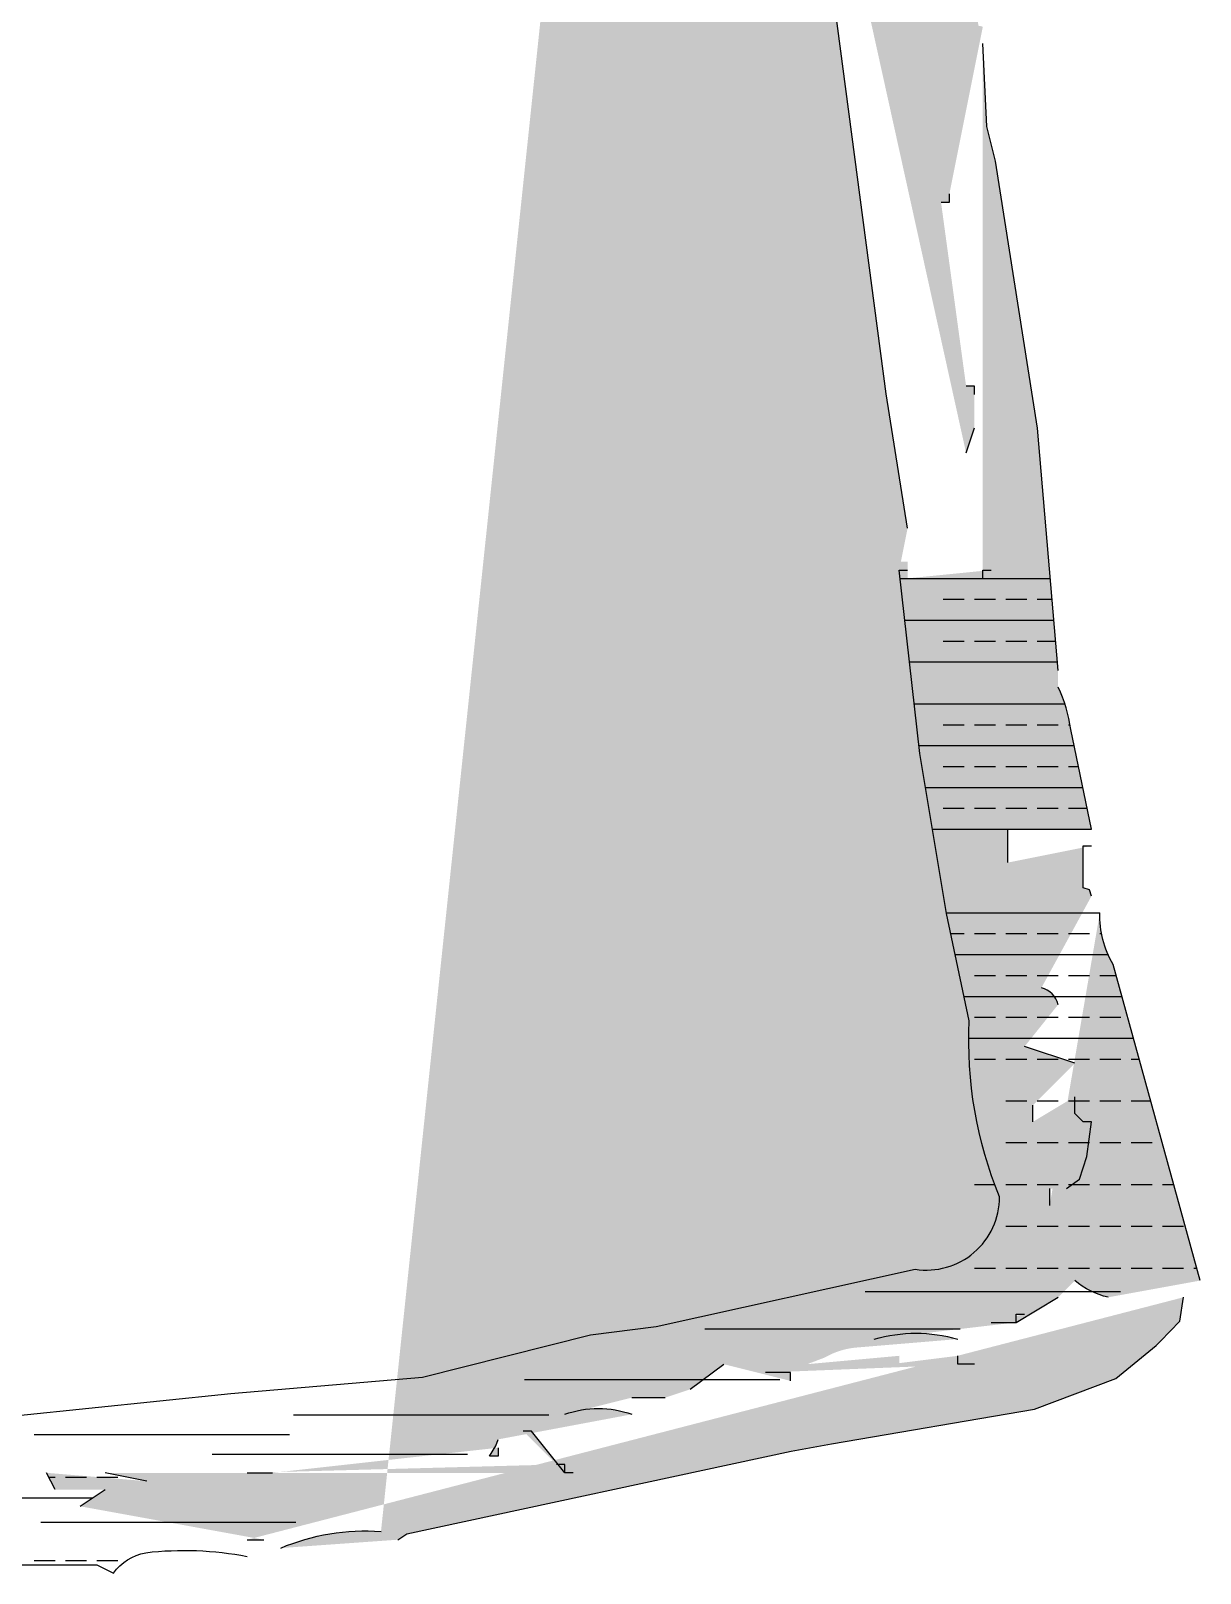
# Model space of a CAD drawing. Header units: millimetres. Extents: x 127 to 2034, y 513 to 812.
# Drawn here: x 1882.459 to 1883.858, y 551.356 to 553.201 of the extents above; entities that cross this region are included whole.
import ezdxf

# ---------------------------------------------------------------- set-up
doc = ezdxf.new("R2010")
doc.units = ezdxf.units.MM

msp = doc.modelspace()

# ---------------------------------------------------------------- hatches: boundary and pattern name
at = {"linetype": 'Continuous'}
h = msp.add_hatch(dxfattribs=at)
h.set_pattern_fill('BRASS', color=256, scale=0.2, style=0)
h.set_pattern_definition([(0, (1866.638262793262, 538.9962823834685), (0, 0.05), []), (0, (1866.638262793262, 539.0212823834681), (0, 0.05), [0.025, -0.0125])])
edge = h.paths.add_edge_path()
edge.add_arc((1882.860049680001, 551.1455610630369), 0.2613566995929455, 86.0040014842728, 112.92064293177779, ccw=False)
edge.add_line((1882.898262793262, 551.3962823834681), (1882.909262793262, 551.4032823834681))
edge.add_line((1882.909262793262, 551.4032823834681), (1883.368938793262, 551.5022283834682))
edge.add_line((1883.368938793262, 551.5022283834682), (1883.417300793262, 551.5110903834684))
edge.add_line((1883.417300793262, 551.5110903834684), (1883.660262793262, 551.5522823834684))
edge.add_line((1883.660262793262, 551.5522823834681), (1883.757262793263, 551.5892823834683))
edge.add_line((1883.757262793262, 551.5892823834683), (1883.805762793262, 551.6287823834682))
edge.add_line((1883.805762793263, 551.6287823834682), (1883.810762793262, 551.6337823834683))
edge.add_line((1883.810762793262, 551.6337823834683), (1883.833762793262, 551.6577823834682))
edge.add_line((1883.833762793262, 551.6577823834682), (1883.838262793262, 551.6862823834681))
edge.add_line((1882.718262793262, 551.3962823834681), (1882.738262793262, 551.3962823834681))
edge.add_line((1882.518262793263, 551.436282383468), (1882.548262793263, 551.4562823834681))
edge.add_line((1882.488262793262, 551.4562823834681), (1882.478262793262, 551.4762823834681))
edge.add_line((1882.598262793263, 551.4662823834682), (1882.548262793262, 551.4762823834681))
edge.add_line((1883.108262793262, 551.4762823834681), (1883.098262793262, 551.4762823834681))
edge.add_line((1883.098262793263, 551.4762823834681), (1883.058262793263, 551.5262823834681))
edge.add_line((1883.058262793263, 551.5262823834681), (1883.048262793262, 551.5262823834681))
edge.add_line((1883.098262793263, 551.4762823834681), (1883.098262793263, 551.4862823834683))
edge.add_line((1883.098262793263, 551.4862823834683), (1883.088262793262, 551.4862823834683))
edge.add_line((1882.718262793262, 551.4762823834681), (1882.748262793263, 551.4762823834681))
edge.add_line((1883.018262793262, 551.5062823834681), (1883.018262793262, 551.4962823834685))
edge.add_line((1883.018262793262, 551.4962823834685), (1883.008262793262, 551.4962823834685))
edge.add_line((1883.008262793262, 551.4962823834685), (1883.015762793263, 551.5087823834683))
edge.add_line((1883.015762793263, 551.5087823834683), (1883.018262793262, 551.5162823834685))
edge.add_arc((1883.138262793262, 551.4359492917505), 0.117360091717658, 70.072466728922, 109.92753327107789, ccw=False)
edge.add_line((1883.178262793262, 551.5662823834682), (1883.218262793262, 551.5662823834682))
edge.add_line((1883.248262793262, 551.5762823834684), (1883.288262793262, 551.6062823834682))
edge.add_line((1883.368262793263, 551.5862823834681), (1883.368262793263, 551.5962823834678))
edge.add_line((1883.368262793263, 551.5962823834678), (1883.338262793262, 551.5962823834678))
edge.add_line((1883.588262793262, 551.6062823834682), (1883.568262793262, 551.6062823834682))
edge.add_line((1883.568262793262, 551.6062823834682), (1883.568262793262, 551.6162823834683))
edge.add_line((1883.488262793262, 551.6062823834682), (1883.498262793263, 551.6062823834682))
edge.add_line((1883.498262793262, 551.6062823834682), (1883.498262793262, 551.6162823834683))
edge.add_line((1883.388262793262, 551.6062823834682), (1883.409262793263, 551.6142823834679))
edge.add_arc((1883.454762798271, 551.5357823671916), 0.0907331417462711, 94.10811459522091, 120.09734334289001, ccw=False)
edge.add_arc((1883.518262793263, 551.4625319112982), 0.1808016221696121, 73.9458217169028, 106.0541782830972, ccw=False)
edge.add_line((1883.638262793262, 551.6562823834684), (1883.638262793262, 551.6662823834685))
edge.add_line((1883.638262793262, 551.6662823834681), (1883.648262793263, 551.6662823834681))
edge.add_line((1883.608262793262, 551.6562823834684), (1883.638262793262, 551.6562823834684))
edge.add_line((1883.638262793262, 551.6562823834684), (1883.688262793263, 551.6862823834681))
edge.add_arc((1883.769096156283, 551.7779491095089), 0.0940043492492785, 229.6741733353224, 257.1957243105162, ccw=False)
edge.add_line((1883.858262793262, 551.706282383468), (1883.754262793263, 552.0842823834681))
edge.add_arc((1883.851933533822, 552.1425522519999), 0.1137319266528822, 178.1205002771086, 210.8200879230191, ccw=False)
edge.add_line((1883.678262793262, 551.7962823834682), (1883.678262793262, 551.8162823834682))
edge.add_line((1883.698262793262, 551.8162823834682), (1883.713762793263, 551.8277823834682))
edge.add_line((1883.713762793263, 551.8277823834682), (1883.722762793263, 551.8547823834683))
edge.add_line((1883.722762793263, 551.8547823834683), (1883.728262793263, 551.8962823834681))
edge.add_line((1883.728262793262, 551.8962823834681), (1883.718262793262, 551.8962823834681))
edge.add_line((1883.718262793262, 551.8962823834681), (1883.708262793262, 551.9062823834684))
edge.add_line((1883.708262793262, 551.9062823834684), (1883.708262793262, 551.9262823834683))
edge.add_line((1883.658262793262, 551.8962823834681), (1883.658262793262, 551.9162823834681))
edge.add_line((1883.708262793262, 551.9662823834683), (1883.648262793262, 551.9862823834682))
edge.add_arc((1883.662846121053, 552.0308657112581), 0.025987450126011, 12.03060550209136, 77.96939449790015)
edge.add_line((1883.728262793262, 552.1662823834681), (1883.725762793262, 552.1737823834683))
edge.add_line((1883.725762793262, 552.1737823834683), (1883.718262793262, 552.1762823834683))
edge.add_line((1883.718262793262, 552.1762823834683), (1883.718262793262, 552.2262823834681))
edge.add_line((1883.718262793262, 552.2262823834681), (1883.728262793263, 552.2262823834681))
edge.add_line((1883.628262793262, 552.206282383468), (1883.628262793262, 552.246282383468))
edge.add_line((1883.728262793262, 552.2462823834684), (1883.703397793262, 552.3654713834685))
edge.add_arc((1883.539884942299, 552.344425664503), 0.1648616835927829, 7.334210047474074, 25.84007040436301)
edge.add_line((1883.688262793262, 552.4362823834681), (1883.663572793262, 552.7260063834683))
edge.add_line((1883.663572793263, 552.7260063834683), (1883.613362793263, 553.0455823834682))
edge.add_line((1883.613362793263, 553.0455823834682), (1883.603212793262, 553.0867773834678))
edge.add_line((1883.603212793262, 553.0867773834678), (1883.598262793262, 553.186282383468))
edge.add_line((1883.598262793262, 552.5462823834682), (1883.598262793262, 552.556282383468))
edge.add_line((1883.598262793262, 552.556282383468), (1883.608262793263, 552.556282383468))
edge.add_line((1883.508262793262, 552.5462823834682), (1883.508262793262, 552.556282383468))
edge.add_line((1883.508262793262, 552.556282383468), (1883.508262793262, 552.5662823834681))
edge.add_line((1883.508262793262, 552.5662823834681), (1883.498262793262, 552.5662823834681))
edge.add_line((1883.498262793262, 552.5662823834681), (1883.498262793262, 552.556282383468))
edge.add_line((1883.508262793262, 552.606282383468), (1883.482462793262, 552.7668823834683))
edge.add_line((1883.482462793262, 552.7668823834683), (1883.413954793263, 553.2857443834681))
edge.add_line((1883.413954793262, 553.2857443834681), (1883.410262793262, 553.4572823834682))
edge.add_line((1883.410262793263, 553.4572823834682), (1883.408262793263, 553.4662823834683))
edge.add_line((1883.578262793262, 552.6962823834683), (1883.588262793263, 552.7262823834681))
edge.add_line((1883.588262793262, 552.766282383468), (1883.588262793262, 552.7762823834681))
edge.add_line((1883.588262793262, 552.7762823834681), (1883.578262793262, 552.7762823834681))
edge.add_line((1883.548262793262, 552.9962823834685), (1883.558262793263, 552.9962823834685))
edge.add_line((1883.558262793263, 552.9962823834685), (1883.558262793263, 553.0062823834687))
edge.add_line((1883.598262793262, 553.2062823834681), (1883.592968793262, 553.2074583834683))
edge.add_line((1883.592968793262, 553.2074583834683), (1883.542570793263, 553.6268203834683))
edge.add_line((1883.542570793262, 553.6268203834683), (1883.538262793262, 553.6962823834683))
edge.add_line((1883.508262793262, 553.2362823834683), (1883.488262793262, 553.2762823834681))
edge.add_arc((1883.526179494932, 553.3641990851378), 0.0387343572403162, 191.7934697859108, 258.2065302140837, ccw=False)
edge.add_arc((1883.862529004106, 553.6655807219786), 0.4790828323894637, 177.581834884509, 201.9781707096454, ccw=False)
edge.add_line((1883.383872793262, 553.6857943834684), (1883.375262793262, 553.7152823834684))
edge.add_line((1883.375262793262, 553.7152823834681), (1883.378262793263, 553.7362823834683))
edge.add_line((1883.378262793262, 553.7362823834683), (1883.378262793262, 553.8062823834684))
edge.add_line((1883.378262793262, 553.8062823834679), (1883.353397793262, 553.9354713834682))
edge.add_line((1883.353397793262, 553.9354713834682), (1883.338262793262, 554.0362823834683))
edge.add_line((1883.538262793263, 553.7162823834683), (1883.473397793263, 554.1254713834682))
edge.add_arc((1883.309884942298, 554.1044256645031), 0.1648616835927829, 7.334210047474074, 25.84007040436301)
edge.add_line((1883.328262793262, 554.056282383468), (1883.338262793263, 554.0762823834679))
edge.add_line((1883.338262793262, 554.0762823834683), (1883.312262793262, 554.3582823834685))
edge.add_line((1883.312262793262, 554.3582823834681), (1883.308262793262, 554.5062823834681))
edge.add_line((1883.468262793262, 554.1962823834682), (1883.458262793262, 554.3262823834684))
edge.add_line((1883.448262793262, 554.376282383468), (1883.458262793263, 554.4062823834684))
edge.add_line((1883.458262793262, 554.4062823834684), (1883.438262793262, 554.4162823834685))
edge.add_line((1883.438262793262, 554.4162823834681), (1883.438262793262, 554.456282383468))
edge.add_line((1883.438262793262, 554.456282383468), (1883.448262793262, 554.4662823834678))
edge.add_line((1883.448262793262, 554.4662823834682), (1883.433362793262, 554.5955823834684))
edge.add_line((1883.433362793262, 554.5955823834684), (1883.408262793263, 554.8662823834684))
edge.add_line((1883.308262793262, 554.5262823834681), (1883.278262793263, 554.7962823834682))
edge.add_line((1883.278262793263, 554.8162823834681), (1883.268262793262, 554.9562823834681))
edge.add_line((1883.268262793263, 554.9562823834681), (1883.278262793263, 554.9662823834678))
edge.add_line((1883.398262793262, 554.8862823834684), (1883.358262793262, 555.2362823834682))
edge.add_arc((1883.310206378531, 555.267631566939), 0.05737761149689499, 326.8819303871238, 403.55050927928)
edge.add_line((1883.351791793263, 555.3071643834681), (1883.318262793263, 555.4662823834682))
edge.add_arc((1883.301698692066, 555.4564590190611), 0.019257931787038, 30.67012219663924, 205.12441986525)
edge.add_arc((1883.22775930286, 555.4886955993979), 0.0694684996916187, 296.04635435804255, 324.4263622605058, ccw=False)
edge.add_line((1883.258262793262, 555.4262823834683), (1883.268262793263, 555.2162823834683))
edge.add_arc((1883.112262352381, 555.0362823834683), 0.1638173908815129, 342.2287262418279, 377.7712737581728)
edge.add_line((1883.258262793262, 555.1062823834682), (1883.278262793263, 555.1962823834683))

# ---------------------------------------------------------------- linework, layer by layer
for p, q in [((1883.499380719144, 552.5462823834682), (1883.678888699297, 552.5462823834682)), ((1883.550762793262, 552.5212823834681), (1883.575762793262, 552.5212823834681)), ((1883.588262793262, 552.5212823834681), (1883.613262793262, 552.5212823834681)), ((1883.625762793262, 552.5212823834681), (1883.650762793262, 552.5212823834681)), ((1883.663262793263, 552.5212823834681), (1883.681019175198, 552.5212823834681)), ((1883.504970348551, 552.4962823834685), (1883.683149651099, 552.4962823834685)), ((1883.550762793262, 552.4712823834678), (1883.575762793262, 552.4712823834678)), ((1883.588262793262, 552.4712823834678), (1883.613262793262, 552.4712823834678)), ((1883.625762793262, 552.4712823834678), (1883.650762793262, 552.4712823834678)), ((1883.663262793263, 552.4712823834678), (1883.685280127, 552.4712823834678)), ((1883.510559977958, 552.4462823834682), (1883.687410602902, 552.4462823834682)), ((1883.516149607365, 552.3962823834681), (1883.696378569693, 552.3962823834681)), ((1883.550762793262, 552.3712823834684), (1883.575762793262, 552.3712823834684)), ((1883.588262793262, 552.3712823834684), (1883.613262793262, 552.3712823834684)), ((1883.625762793262, 552.3712823834684), (1883.650762793262, 552.3712823834684)), ((1883.663262793263, 552.3712823834684), (1883.688262793262, 552.3712823834684)), ((1883.700762793262, 552.3712823834684), (1883.702544375974, 552.3712823834684)), ((1883.521739236772, 552.3462823834678), (1883.707400968765, 552.3462823834678)), ((1883.550762793262, 552.3212823834683), (1883.575762793262, 552.3212823834683)), ((1883.588262793262, 552.3212823834683), (1883.613262793262, 552.3212823834683)), ((1883.625762793262, 552.3212823834683), (1883.650762793262, 552.3212823834683)), ((1883.663262793263, 552.3212823834683), (1883.688262793262, 552.3212823834683)), ((1883.700762793262, 552.3212823834683), (1883.712616424889, 552.3212823834683)), ((1883.529553528817, 552.2962823834681), (1883.717831881014, 552.2962823834681)), ((1883.550762793262, 552.2712823834681), (1883.575762793262, 552.2712823834681)), ((1883.588262793262, 552.2712823834681), (1883.613262793262, 552.2712823834681)), ((1883.625762793262, 552.2712823834681), (1883.650762793262, 552.2712823834681)), ((1883.663262793263, 552.2712823834681), (1883.688262793262, 552.2712823834681)), ((1883.700762793262, 552.2712823834681), (1883.723047337138, 552.2712823834681)), ((1883.537897885482, 552.2462823834684), (1883.728262793262, 552.2462823834684)), ((1883.554586598811, 552.1462823834681), (1883.738262793263, 552.1462823834681)), ((1883.559877816589, 552.1212823834685), (1883.575762793262, 552.1212823834685)), ((1883.588262793262, 552.1212823834685), (1883.613262793262, 552.1212823834685)), ((1883.625762793262, 552.1212823834685), (1883.650762793262, 552.1212823834685)), ((1883.663262793263, 552.1212823834685), (1883.688262793262, 552.1212823834685)), ((1883.700762793262, 552.1212823834685), (1883.725762793262, 552.1212823834685)), ((1883.738262793263, 552.1212823834685), (1883.740208228574, 552.1212823834685)), ((1883.56520995786, 552.0962823834678), (1883.748039114308, 552.0962823834678)), ((1883.588262793262, 552.0712823834683), (1883.613262793262, 552.0712823834683)), ((1883.625762793262, 552.0712823834683), (1883.650762793262, 552.0712823834683)), ((1883.663262793263, 552.0712823834683), (1883.688262793262, 552.0712823834683)), ((1883.700762793262, 552.0712823834683), (1883.725762793262, 552.0712823834683)), ((1883.738262793263, 552.0712823834683), (1883.757839512839, 552.0712823834683)), ((1883.575874240403, 552.0462823834682), (1883.764717819717, 552.0462823834682)), ((1883.588262793262, 552.0212823834681), (1883.613262793262, 552.0212823834681)), ((1883.625762793262, 552.0212823834681), (1883.650762793262, 552.0212823834681)), ((1883.663262793263, 552.0212823834681), (1883.688262793262, 552.0212823834681)), ((1883.700762793262, 552.0212823834681), (1883.725762793262, 552.0212823834681)), ((1883.738262793263, 552.0212823834681), (1883.763262793262, 552.0212823834681)), ((1883.581523179353, 551.9962823834685), (1883.778474433474, 551.9962823834685)), ((1883.588262793262, 551.9712823834678), (1883.613262793262, 551.9712823834678)), ((1883.625762793262, 551.9712823834678), (1883.650762793262, 551.9712823834678)), ((1883.663262793263, 551.9712823834678), (1883.688262793262, 551.9712823834678)), ((1883.700762793262, 551.9712823834678), (1883.725762793262, 551.9712823834678)), ((1883.738262793263, 551.9712823834678), (1883.763262793262, 551.9712823834678)), ((1883.775762793262, 551.9712823834678), (1883.785352740352, 551.9712823834678)), ((1883.625762793262, 551.9212823834682), (1883.650762793262, 551.9212823834682)), ((1883.663262793262, 551.9212823834682), (1883.688262793262, 551.9212823834682)), ((1883.700762793262, 551.9212823834682), (1883.725762793262, 551.9212823834682)), ((1883.738262793263, 551.9212823834682), (1883.763262793262, 551.9212823834682)), ((1883.775762793262, 551.9212823834682), (1883.799109354109, 551.9212823834682)), ((1883.625762793262, 551.8712823834684), (1883.650762793262, 551.8712823834684)), ((1883.663262793262, 551.8712823834684), (1883.688262793262, 551.8712823834684)), ((1883.700762793262, 551.8712823834684), (1883.725762793262, 551.8712823834684)), ((1883.738262793263, 551.8712823834684), (1883.763262793262, 551.8712823834684)), ((1883.775762793262, 551.8712823834684), (1883.800762793262, 551.8712823834684)), ((1883.588262793262, 551.8212823834683), (1883.612398186474, 551.8212823834683)), ((1883.625762793262, 551.8212823834683), (1883.650762793262, 551.8212823834683)), ((1883.663262793262, 551.8212823834683), (1883.688262793262, 551.8212823834683)), ((1883.700762793262, 551.8212823834683), (1883.725762793262, 551.8212823834683)), ((1883.738262793263, 551.8212823834683), (1883.763262793262, 551.8212823834683)), ((1883.775762793262, 551.8212823834683), (1883.800762793262, 551.8212823834683)), ((1883.813262793262, 551.8212823834683), (1883.826622581622, 551.8212823834683)), ((1883.625762793262, 551.7712823834681), (1883.650762793262, 551.7712823834681)), ((1883.663262793262, 551.7712823834681), (1883.688262793262, 551.7712823834681)), ((1883.700762793262, 551.7712823834681), (1883.725762793262, 551.7712823834681)), ((1883.738262793263, 551.7712823834681), (1883.763262793262, 551.7712823834681)), ((1883.775762793262, 551.7712823834681), (1883.800762793262, 551.7712823834681)), ((1883.813262793262, 551.7712823834681), (1883.838262793262, 551.7712823834681)), ((1883.588262793262, 551.7212823834678), (1883.613262793262, 551.7212823834678)), ((1883.625762793262, 551.7212823834678), (1883.650762793262, 551.7212823834678)), ((1883.663262793262, 551.7212823834678), (1883.688262793262, 551.7212823834678)), ((1883.700762793262, 551.7212823834678), (1883.725762793262, 551.7212823834678)), ((1883.738262793263, 551.7212823834678), (1883.763262793262, 551.7212823834678)), ((1883.775762793262, 551.7212823834678), (1883.800762793262, 551.7212823834678)), ((1883.813262793262, 551.7212823834678), (1883.838262793262, 551.7212823834678)), ((1883.850762793262, 551.7212823834678), (1883.854135809135, 551.7212823834678)), ((1883.457654816089, 551.6930391276042), (1883.762984677201, 551.6930391276042)), ((1883.265624147105, 551.6483612658831), (1883.570954008216, 551.6483612658831)), ((1883.049918313292, 551.5879147805684), (1883.355248174403, 551.5879147805684)), ((1882.773709671998, 551.5458650702166), (1883.079039533109, 551.5458650702166)), ((1882.463303729453, 551.5222120873899), (1882.768633590564, 551.5222120873899)), ((1882.676379001631, 551.4985591520003), (1882.981708862742, 551.4985591520003)), ((1882.480762793262, 551.4712823834678), (1882.488262793262, 551.4712823834678)), ((1882.500762793262, 551.4712823834678), (1882.525762793262, 551.4712823834678)), ((1882.538262793262, 551.4712823834678), (1882.563262793262, 551.4712823834678)), ((1882.238262793262, 551.4462823834683), (1882.533262793262, 551.4462823834683)), ((1882.471195414357, 551.4170877877914), (1882.776525275468, 551.4170877877914)), ((1882.463262793262, 551.3712823834684), (1882.488262793262, 551.3712823834684)), ((1882.500762793262, 551.3712823834684), (1882.525762793262, 551.3712823834684)), ((1882.538262793262, 551.3712823834684), (1882.563262793262, 551.3712823834684))]:
    msp.add_line(p, q, dxfattribs=at)
at = {"color": 7, "linetype": 'Continuous'}
for points in [[(1883.508262793262, 552.606282383468), (1883.482462793262, 552.7668823834683), (1883.413954793262, 553.2857443834681), (1883.410262793263, 553.4572823834682), (1883.408262793263, 553.4662823834683)], [(1883.688262793262, 552.4362823834681), (1883.663572793263, 552.7260063834683), (1883.613362793263, 553.0455823834682), (1883.603212793262, 553.0867773834678), (1883.598262793262, 553.186282383468)], [(1883.548262793262, 552.9962823834685), (1883.558262793263, 552.9962823834685), (1883.558262793263, 553.0062823834681)], [(1883.588262793262, 552.766282383468), (1883.588262793262, 552.7762823834681), (1883.578262793262, 552.7762823834681)], [(1883.578262793262, 552.6962823834683), (1883.588262793262, 552.7262823834681)], [(1883.598262793262, 552.5462823834682), (1883.598262793262, 552.556282383468), (1883.608262793262, 552.556282383468)], [(1883.628262793262, 552.206282383468), (1883.628262793262, 552.2462823834684)], [(1883.728262793262, 552.1662823834681), (1883.725762793262, 552.1737823834683), (1883.718262793262, 552.1762823834683), (1883.718262793262, 552.2262823834681), (1883.728262793262, 552.2262823834681)], [(1883.708262793262, 551.9662823834683), (1883.648262793262, 551.9862823834682)], [(1883.658262793262, 551.8962823834681), (1883.658262793262, 551.9162823834681)], [(1883.698262793262, 551.8162823834682), (1883.713762793263, 551.8277823834682), (1883.722762793263, 551.8547823834683), (1883.728262793262, 551.8962823834681), (1883.718262793262, 551.8962823834681), (1883.708262793262, 551.9062823834684), (1883.708262793262, 551.9262823834683)], [(1883.678262793262, 551.7962823834682), (1883.678262793262, 551.8162823834682)], [(1882.898262793262, 551.3962823834681), (1882.909262793262, 551.4032823834681), (1883.368938793262, 551.5022283834682), (1883.417300793262, 551.5110903834684), (1883.660262793262, 551.5522823834681), (1883.757262793262, 551.5892823834683), (1883.805762793263, 551.6287823834682), (1883.810762793262, 551.6337823834683), (1883.833762793262, 551.6577823834682), (1883.838262793262, 551.6862823834681)], [(1883.608262793262, 551.6562823834684), (1883.638262793262, 551.6562823834684), (1883.688262793262, 551.6862823834681)], [(1883.638262793262, 551.6562823834684), (1883.638262793262, 551.6662823834681), (1883.648262793262, 551.6662823834681)], [(1883.248262793262, 551.5762823834684), (1883.288262793263, 551.6062823834682)], [(1883.588262793262, 551.6062823834682), (1883.568262793262, 551.6062823834682), (1883.568262793262, 551.6162823834683)], [(1883.368262793263, 551.5862823834681), (1883.368262793263, 551.5962823834678), (1883.338262793262, 551.5962823834678)], [(1883.178262793262, 551.5662823834682), (1883.218262793262, 551.5662823834682)], [(1883.108262793262, 551.4762823834681), (1883.098262793263, 551.4762823834681), (1883.058262793263, 551.5262823834681), (1883.048262793262, 551.5262823834681)], [(1883.018262793262, 551.5062823834681), (1883.018262793262, 551.4962823834685), (1883.008262793262, 551.4962823834685), (1883.015762793263, 551.5087823834683), (1883.018262793262, 551.516282383468)], [(1882.488262793262, 551.4562823834681), (1882.478262793262, 551.4762823834681)], [(1882.598262793263, 551.4662823834682), (1882.548262793262, 551.4762823834681)], [(1882.718262793262, 551.4762823834681), (1882.748262793262, 551.4762823834681)], [(1883.098262793263, 551.4762823834681), (1883.098262793263, 551.4862823834683), (1883.088262793262, 551.4862823834683)], [(1882.518262793263, 551.436282383468), (1882.548262793262, 551.4562823834681)], [(1882.718262793262, 551.3962823834681), (1882.738262793262, 551.3962823834681)]]:
    msp.add_lwpolyline(points, dxfattribs=at)
for points in [[(1881.208262793262, 551.956282383468), (1881.395762793262, 551.8037823834683, 0.07144199999999999), (1881.423262793262, 551.7812823834684, 0.196262), (1881.617380793262, 551.6927533834681), (1881.677300793262, 551.6814743834684, 0.09583), (1882.138676793262, 551.5612483834684), (1882.347774793262, 551.5418923834682), (1882.358262793262, 551.5362823834683), (1882.698644793262, 551.5713113834681), (1882.927816793262, 551.5907373834679), (1883.128877793262, 551.6413593834681), (1883.207647793262, 551.6512053834681), (1883.517380793262, 551.7198113834684, 0.459365), (1883.618262793262, 551.806282383468, -0.11004), (1883.582108793262, 552.0170513834681), (1883.554733793262, 552.1454003834683), (1883.522814793262, 552.3366613834681), (1883.498262793262, 552.556282383468), (1883.508262793262, 552.556282383468)], [(1883.728262793262, 552.2462823834684), (1883.703397793262, 552.3654713834685, 0.080923), (1883.688262793262, 552.416282383468)], [(1883.858262793262, 551.706282383468), (1883.754262793263, 552.0842823834681, -0.143655), (1883.738262793263, 552.1462823834681)], [(1883.688262793262, 552.0362823834683, 0.295923), (1883.668262793262, 552.0562823834679)], [(1883.748262793262, 551.6862823834681, -0.120666), (1883.708262793262, 551.706282383468)], [(1883.468262793262, 551.6362823834684, -0.141023), (1883.568262793262, 551.6362823834684)], [(1883.098262793263, 551.5462823834682, -0.175675), (1883.178262793262, 551.5462823834682)], [(1882.758262793262, 551.3862823834684, -0.117989), (1882.878262793262, 551.4062823834684)], [(1882.318262793262, 551.3662823834684), (1882.408262793262, 551.356282383468), (1882.418262793262, 551.3662823834684), (1882.538262793262, 551.3662823834684), (1882.558262793262, 551.356282383468, -0.190894), (1882.596762793262, 551.380782383468, -0.077198), (1882.718262793262, 551.376282383468)]]:
    msp.add_lwpolyline(points, format="xyb", dxfattribs=at)

doc.saveas('drawing.dxf')
